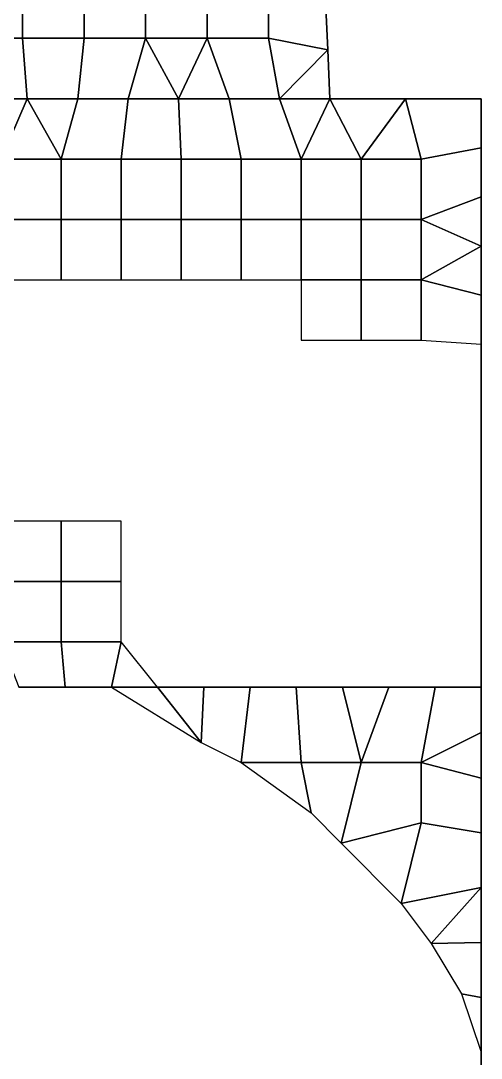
# Model space of a CAD drawing. Extents: x 0 to 37.4, y 0 to 43.4.
# Drawn here: x 32.86 to 37.42, y 11.43 to 21.71 of the extents above; entities that cross this region are included whole.
import ezdxf

# ---------------------------------------------------------------- set-up
doc = ezdxf.new("R2010")
doc.units = 0
doc.layers.get('0').update_dxf_attribs({"linetype": 'CONTINUOUS'})

msp = doc.modelspace()

# ---------------------------------------------------------------- linework, layer by layer
for points in [[(32.268, 21.541, 6.45), (32.877, 21.541, 6.45), (32.877, 22.143, 6.45), (32.268, 22.143, 6.45)], [(32.877, 21.541, 6.45), (33.487, 21.541, 6.45), (33.487, 22.143, 6.45), (32.877, 22.143, 6.45)], [(33.487, 21.541, 6.45), (34.096, 21.541, 6.45), (34.096, 22.143, 6.45), (33.487, 22.143, 6.45)], [(34.096, 21.541, 6.45), (34.706, 21.541, 6.45), (34.706, 22.143, 6.45), (34.096, 22.143, 6.45)], [(34.706, 21.541, 6.45), (35.315, 21.541, 6.45), (35.315, 22.143, 6.45), (34.706, 22.143, 6.45)], [(35.315, 22.143, 6.45), (35.315, 21.541, 6.45), (35.902, 21.426, 6.45), (35.879, 21.913, 6.45)], [(35.902, 21.426, 4.45), (35.902, 21.426, 3.45), (35.879, 21.913, 3.45), (35.879, 21.913, 4.45)], [(35.902, 21.426, 5.45), (35.902, 21.426, 4.45), (35.879, 21.913, 4.45), (35.879, 21.913, 5.45)], [(35.902, 21.426, 6.45), (35.902, 21.426, 5.45), (35.879, 21.913, 5.45), (35.879, 21.913, 6.45)], [(35.902, 21.426, 7.45), (35.902, 21.426, 6.45), (35.879, 21.913, 6.45), (35.879, 21.913, 7.45)], [(35.902, 21.426, 8.45), (35.902, 21.426, 7.45), (35.879, 21.913, 7.45), (35.879, 21.913, 8.45)], [(35.902, 21.426, 9.45), (35.902, 21.426, 8.45), (35.879, 21.913, 8.45), (35.879, 21.913, 9.45)], [(32.268, 21.541, 6.45), (32.424, 20.939, 6.45), (32.924, 20.939, 6.45), (32.877, 21.541, 6.45)], [(32.877, 21.541, 6.45), (32.924, 20.939, 6.45), (33.424, 20.939, 6.45), (33.487, 21.541, 6.45)], [(33.487, 21.541, 6.45), (33.424, 20.939, 6.45), (33.924, 20.939, 6.45), (34.096, 21.541, 6.45)], [(34.096, 21.541, 6.45), (33.924, 20.939, 6.45), (34.424, 20.939, 6.45)], [(34.096, 21.541, 6.45), (34.424, 20.939, 6.45), (34.706, 21.541, 6.45)], [(34.706, 21.541, 6.45), (34.424, 20.939, 6.45), (34.924, 20.939, 6.45)], [(34.706, 21.541, 6.45), (34.924, 20.939, 6.45), (35.424, 20.939, 6.45), (35.315, 21.541, 6.45)], [(35.315, 21.541, 6.45), (35.424, 20.939, 6.45), (35.902, 21.426, 6.45)], [(35.902, 21.426, 6.45), (35.424, 20.939, 6.45), (35.924, 20.939, 6.45)], [(35.924, 20.939, 3.45), (35.902, 21.426, 3.45), (35.902, 21.426, 4.45), (35.924, 20.939, 4.45)], [(35.924, 20.939, 4.45), (35.902, 21.426, 4.45), (35.902, 21.426, 5.45), (35.924, 20.939, 5.45)], [(35.924, 20.939, 5.45), (35.902, 21.426, 5.45), (35.902, 21.426, 6.45), (35.924, 20.939, 6.45)], [(35.924, 20.939, 6.45), (35.902, 21.426, 6.45), (35.902, 21.426, 7.45), (35.924, 20.939, 7.45)], [(35.924, 20.939, 7.45), (35.902, 21.426, 7.45), (35.902, 21.426, 8.45), (35.924, 20.939, 8.45)], [(35.924, 20.939, 8.45), (35.902, 21.426, 8.45), (35.902, 21.426, 9.45), (35.924, 20.939, 9.45)], [(32.424, 20.939, 6.45), (32.664, 20.341, 6.45), (32.924, 20.939, 6.45)], [(32.424, 20.939, 3.45), (32.424, 20.939, 4.45), (32.924, 20.939, 4.45), (32.924, 20.939, 3.45)], [(32.424, 20.939, 4.45), (32.424, 20.939, 5.45), (32.924, 20.939, 5.45), (32.924, 20.939, 4.45)], [(32.424, 20.939, 5.45), (32.424, 20.939, 6.45), (32.924, 20.939, 6.45), (32.924, 20.939, 5.45)], [(32.924, 20.939, 6.45), (32.424, 20.939, 6.45), (32.424, 20.939, 7.45), (32.924, 20.939, 7.45)], [(32.924, 20.939, 7.45), (32.424, 20.939, 7.45), (32.424, 20.939, 8.45), (32.924, 20.939, 8.45)], [(32.424, 20.939, 8.45), (32.424, 20.939, 9.45), (32.924, 20.939, 9.45), (32.924, 20.939, 8.45)], [(32.664, 20.341, 6.45), (33.259, 20.341, 6.45), (32.924, 20.939, 6.45)], [(32.924, 20.939, 6.45), (33.259, 20.341, 6.45), (33.424, 20.939, 6.45)], [(32.924, 20.939, 3.45), (32.924, 20.939, 4.45), (33.424, 20.939, 4.45), (33.424, 20.939, 3.45)], [(32.924, 20.939, 4.45), (32.924, 20.939, 5.45), (33.424, 20.939, 5.45), (33.424, 20.939, 4.45)], [(32.924, 20.939, 5.45), (32.924, 20.939, 6.45), (33.424, 20.939, 6.45), (33.424, 20.939, 5.45)], [(32.924, 20.939, 6.45), (32.924, 20.939, 7.45), (33.424, 20.939, 7.45), (33.424, 20.939, 6.45)], [(32.924, 20.939, 7.45), (32.924, 20.939, 8.45), (33.424, 20.939, 8.45), (33.424, 20.939, 7.45)], [(32.924, 20.939, 8.45), (32.924, 20.939, 9.45), (33.424, 20.939, 9.45), (33.424, 20.939, 8.45)], [(33.259, 20.341, 6.45), (33.854, 20.341, 6.45), (33.924, 20.939, 6.45), (33.424, 20.939, 6.45)], [(33.424, 20.939, 3.45), (33.424, 20.939, 4.45), (33.924, 20.939, 4.45), (33.924, 20.939, 3.45)], [(33.424, 20.939, 4.45), (33.424, 20.939, 5.45), (33.924, 20.939, 5.45), (33.924, 20.939, 4.45)], [(33.424, 20.939, 5.45), (33.424, 20.939, 6.45), (33.924, 20.939, 6.45), (33.924, 20.939, 5.45)], [(33.424, 20.939, 6.45), (33.424, 20.939, 7.45), (33.924, 20.939, 7.45), (33.924, 20.939, 6.45)], [(33.424, 20.939, 7.45), (33.424, 20.939, 8.45), (33.924, 20.939, 8.45), (33.924, 20.939, 7.45)], [(33.424, 20.939, 8.45), (33.424, 20.939, 9.45), (33.924, 20.939, 9.45), (33.924, 20.939, 8.45)], [(33.854, 20.341, 6.45), (34.449, 20.341, 6.45), (34.424, 20.939, 6.45), (33.924, 20.939, 6.45)], [(33.924, 20.939, 3.45), (33.924, 20.939, 4.45), (34.424, 20.939, 4.45), (34.424, 20.939, 3.45)], [(33.924, 20.939, 4.45), (33.924, 20.939, 5.45), (34.424, 20.939, 5.45), (34.424, 20.939, 4.45)], [(33.924, 20.939, 5.45), (33.924, 20.939, 6.45), (34.424, 20.939, 6.45), (34.424, 20.939, 5.45)], [(33.924, 20.939, 6.45), (33.924, 20.939, 7.45), (34.424, 20.939, 7.45), (34.424, 20.939, 6.45)], [(33.924, 20.939, 7.45), (33.924, 20.939, 8.45), (34.424, 20.939, 8.45), (34.424, 20.939, 7.45)], [(33.924, 20.939, 8.45), (33.924, 20.939, 9.45), (34.424, 20.939, 9.45), (34.424, 20.939, 8.45)], [(34.449, 20.341, 6.45), (35.044, 20.341, 6.45), (34.924, 20.939, 6.45), (34.424, 20.939, 6.45)], [(34.424, 20.939, 3.45), (34.424, 20.939, 4.45), (34.924, 20.939, 4.45), (34.924, 20.939, 3.45)], [(34.424, 20.939, 4.45), (34.424, 20.939, 5.45), (34.924, 20.939, 5.45), (34.924, 20.939, 4.45)], [(34.424, 20.939, 5.45), (34.424, 20.939, 6.45), (34.924, 20.939, 6.45), (34.924, 20.939, 5.45)], [(34.424, 20.939, 6.45), (34.424, 20.939, 7.45), (34.924, 20.939, 7.45), (34.924, 20.939, 6.45)], [(34.424, 20.939, 7.45), (34.424, 20.939, 8.45), (34.924, 20.939, 8.45), (34.924, 20.939, 7.45)], [(34.424, 20.939, 8.45), (34.424, 20.939, 9.45), (34.924, 20.939, 9.45), (34.924, 20.939, 8.45)], [(34.924, 20.939, 6.45), (35.044, 20.341, 6.45), (35.639, 20.341, 6.45), (35.424, 20.939, 6.45)], [(34.924, 20.939, 3.45), (34.924, 20.939, 4.45), (35.424, 20.939, 4.45), (35.424, 20.939, 3.45)], [(34.924, 20.939, 4.45), (34.924, 20.939, 5.45), (35.424, 20.939, 5.45), (35.424, 20.939, 4.45)], [(34.924, 20.939, 5.45), (34.924, 20.939, 6.45), (35.424, 20.939, 6.45), (35.424, 20.939, 5.45)], [(34.924, 20.939, 6.45), (34.924, 20.939, 7.45), (35.424, 20.939, 7.45), (35.424, 20.939, 6.45)], [(34.924, 20.939, 7.45), (34.924, 20.939, 8.45), (35.424, 20.939, 8.45), (35.424, 20.939, 7.45)], [(34.924, 20.939, 8.45), (34.924, 20.939, 9.45), (35.424, 20.939, 9.45), (35.424, 20.939, 8.45)], [(35.424, 20.939, 6.45), (35.639, 20.341, 6.45), (35.924, 20.939, 6.45)], [(35.424, 20.939, 3.45), (35.424, 20.939, 4.45), (35.924, 20.939, 4.45), (35.924, 20.939, 3.45)], [(35.424, 20.939, 4.45), (35.424, 20.939, 5.45), (35.924, 20.939, 5.45), (35.924, 20.939, 4.45)], [(35.424, 20.939, 5.45), (35.424, 20.939, 6.45), (35.924, 20.939, 6.45), (35.924, 20.939, 5.45)], [(35.424, 20.939, 6.45), (35.424, 20.939, 7.45), (35.924, 20.939, 7.45), (35.924, 20.939, 6.45)], [(35.424, 20.939, 7.45), (35.424, 20.939, 8.45), (35.924, 20.939, 8.45), (35.924, 20.939, 7.45)], [(35.424, 20.939, 8.45), (35.424, 20.939, 9.45), (35.924, 20.939, 9.45), (35.924, 20.939, 8.45)], [(35.639, 20.341, 6.45), (36.234, 20.341, 6.45), (35.924, 20.939, 6.45)], [(35.924, 20.939, 6.45), (36.234, 20.341, 6.45), (36.674, 20.939, 6.45)], [(36.674, 20.939, 3.45), (35.924, 20.939, 3.45), (35.924, 20.939, 4.45), (36.674, 20.939, 4.45)], [(36.674, 20.939, 4.45), (35.924, 20.939, 4.45), (35.924, 20.939, 5.45), (36.674, 20.939, 5.45)], [(36.674, 20.939, 5.45), (35.924, 20.939, 5.45), (35.924, 20.939, 6.45), (36.674, 20.939, 6.45)], [(36.674, 20.939, 6.45), (35.924, 20.939, 6.45), (35.924, 20.939, 7.45), (36.674, 20.939, 7.45)], [(36.674, 20.939, 7.45), (35.924, 20.939, 7.45), (35.924, 20.939, 8.45), (36.674, 20.939, 8.45)], [(36.674, 20.939, 8.45), (35.924, 20.939, 8.45), (35.924, 20.939, 9.45), (36.674, 20.939, 9.45)], [(36.234, 20.341, 6.45), (36.829, 20.341, 6.45), (36.674, 20.939, 6.45)], [(36.674, 20.939, 6.45), (36.829, 20.341, 6.45), (37.424, 20.453, 6.45), (37.424, 20.939, 6.45)], [(36.674, 20.939, 3.45), (36.674, 20.939, 4.45), (37.424, 20.939, 4.45), (37.424, 20.939, 3.45)], [(36.674, 20.939, 4.45), (36.674, 20.939, 5.45), (37.424, 20.939, 5.45), (37.424, 20.939, 4.45)], [(36.674, 20.939, 5.45), (36.674, 20.939, 6.45), (37.424, 20.939, 6.45), (37.424, 20.939, 5.45)], [(36.674, 20.939, 6.45), (36.674, 20.939, 7.45), (37.424, 20.939, 7.45), (37.424, 20.939, 6.45)], [(36.674, 20.939, 7.45), (36.674, 20.939, 8.45), (37.424, 20.939, 8.45), (37.424, 20.939, 7.45)], [(36.674, 20.939, 8.45), (36.674, 20.939, 9.45), (37.424, 20.939, 9.45), (37.424, 20.939, 8.45)], [(37.424, 20.453, 4.45), (37.424, 20.453, 3.45), (37.424, 20.939, 3.45), (37.424, 20.939, 4.45)], [(37.424, 20.453, 5.45), (37.424, 20.453, 4.45), (37.424, 20.939, 4.45), (37.424, 20.939, 5.45)], [(37.424, 20.453, 6.45), (37.424, 20.453, 5.45), (37.424, 20.939, 5.45), (37.424, 20.939, 6.45)], [(37.424, 20.453, 7.45), (37.424, 20.453, 6.45), (37.424, 20.939, 6.45), (37.424, 20.939, 7.45)], [(37.424, 20.453, 8.45), (37.424, 20.453, 7.45), (37.424, 20.939, 7.45), (37.424, 20.939, 8.45)], [(37.424, 20.453, 9.45), (37.424, 20.453, 8.45), (37.424, 20.939, 8.45), (37.424, 20.939, 9.45)], [(36.829, 20.341, 6.45), (36.829, 19.743, 6.45), (37.424, 19.967, 6.45), (37.424, 20.453, 6.45)], [(37.424, 19.967, 4.45), (37.424, 19.967, 3.45), (37.424, 20.453, 3.45), (37.424, 20.453, 4.45)], [(37.424, 19.967, 5.45), (37.424, 19.967, 4.45), (37.424, 20.453, 4.45), (37.424, 20.453, 5.45)], [(37.424, 19.967, 6.45), (37.424, 19.967, 5.45), (37.424, 20.453, 5.45), (37.424, 20.453, 6.45)], [(37.424, 19.967, 7.45), (37.424, 19.967, 6.45), (37.424, 20.453, 6.45), (37.424, 20.453, 7.45)], [(37.424, 19.967, 8.45), (37.424, 19.967, 7.45), (37.424, 20.453, 7.45), (37.424, 20.453, 8.45)], [(37.424, 19.967, 9.45), (37.424, 19.967, 8.45), (37.424, 20.453, 8.45), (37.424, 20.453, 9.45)], [(32.664, 19.743, 6.45), (33.259, 19.743, 6.45), (33.259, 20.341, 6.45), (32.664, 20.341, 6.45)], [(33.259, 19.743, 6.45), (33.854, 19.743, 6.45), (33.854, 20.341, 6.45), (33.259, 20.341, 6.45)], [(33.854, 19.743, 6.45), (34.449, 19.743, 6.45), (34.449, 20.341, 6.45), (33.854, 20.341, 6.45)], [(34.449, 19.743, 6.45), (35.044, 19.743, 6.45), (35.044, 20.341, 6.45), (34.449, 20.341, 6.45)], [(35.044, 19.743, 6.45), (35.639, 19.743, 6.45), (35.639, 20.341, 6.45), (35.044, 20.341, 6.45)], [(35.639, 19.743, 6.45), (36.234, 19.743, 6.45), (36.234, 20.341, 6.45), (35.639, 20.341, 6.45)], [(36.234, 19.743, 6.45), (36.829, 19.743, 6.45), (36.829, 20.341, 6.45), (36.234, 20.341, 6.45)], [(36.829, 19.743, 6.45), (37.424, 19.481, 6.45), (37.424, 19.967, 6.45)], [(37.424, 19.481, 4.45), (37.424, 19.481, 3.45), (37.424, 19.967, 3.45), (37.424, 19.967, 4.45)], [(37.424, 19.481, 5.45), (37.424, 19.481, 4.45), (37.424, 19.967, 4.45), (37.424, 19.967, 5.45)], [(37.424, 19.481, 6.45), (37.424, 19.481, 5.45), (37.424, 19.967, 5.45), (37.424, 19.967, 6.45)], [(37.424, 19.481, 7.45), (37.424, 19.481, 6.45), (37.424, 19.967, 6.45), (37.424, 19.967, 7.45)], [(37.424, 19.481, 8.45), (37.424, 19.481, 7.45), (37.424, 19.967, 7.45), (37.424, 19.967, 8.45)], [(37.424, 19.481, 9.45), (37.424, 19.481, 8.45), (37.424, 19.967, 8.45), (37.424, 19.967, 9.45)], [(32.664, 19.145, 6.45), (33.259, 19.145, 6.45), (33.259, 19.743, 6.45), (32.664, 19.743, 6.45)], [(33.259, 19.145, 6.45), (33.854, 19.145, 6.45), (33.854, 19.743, 6.45), (33.259, 19.743, 6.45)], [(33.854, 19.145, 6.45), (34.449, 19.145, 6.45), (34.449, 19.743, 6.45), (33.854, 19.743, 6.45)], [(34.449, 19.145, 6.45), (35.044, 19.145, 6.45), (35.044, 19.743, 6.45), (34.449, 19.743, 6.45)], [(35.044, 19.145, 6.45), (35.639, 19.145, 6.45), (35.639, 19.743, 6.45), (35.044, 19.743, 6.45)], [(35.639, 19.145, 6.45), (36.234, 19.145, 6.45), (36.234, 19.743, 6.45), (35.639, 19.743, 6.45)], [(36.234, 19.145, 6.45), (36.829, 19.145, 6.45), (36.829, 19.743, 6.45), (36.234, 19.743, 6.45)], [(36.829, 19.743, 6.45), (36.829, 19.145, 6.45), (37.424, 19.481, 6.45)], [(36.829, 19.145, 6.45), (37.424, 18.995, 6.45), (37.424, 19.481, 6.45)], [(37.424, 18.995, 4.45), (37.424, 18.995, 3.45), (37.424, 19.481, 3.45), (37.424, 19.481, 4.45)], [(37.424, 18.995, 5.45), (37.424, 18.995, 4.45), (37.424, 19.481, 4.45), (37.424, 19.481, 5.45)], [(37.424, 18.995, 6.45), (37.424, 18.995, 5.45), (37.424, 19.481, 5.45), (37.424, 19.481, 6.45)], [(37.424, 18.995, 7.45), (37.424, 18.995, 6.45), (37.424, 19.481, 6.45), (37.424, 19.481, 7.45)], [(37.424, 18.995, 8.45), (37.424, 18.995, 7.45), (37.424, 19.481, 7.45), (37.424, 19.481, 8.45)], [(37.424, 18.995, 9.45), (37.424, 18.995, 8.45), (37.424, 19.481, 8.45), (37.424, 19.481, 9.45)], [(35.639, 18.547, 6.45), (36.234, 18.547, 6.45), (36.234, 19.145, 6.45), (35.639, 19.145, 6.45)], [(36.234, 18.547, 6.45), (36.829, 18.547, 6.45), (36.829, 19.145, 6.45), (36.234, 19.145, 6.45)], [(36.829, 18.547, 6.45), (37.424, 18.509, 6.45), (37.424, 18.995, 6.45), (36.829, 19.145, 6.45)], [(37.424, 18.509, 4.45), (37.424, 18.509, 3.45), (37.424, 18.995, 3.45), (37.424, 18.995, 4.45)], [(37.424, 18.509, 5.45), (37.424, 18.509, 4.45), (37.424, 18.995, 4.45), (37.424, 18.995, 5.45)], [(37.424, 18.509, 6.45), (37.424, 18.509, 5.45), (37.424, 18.995, 5.45), (37.424, 18.995, 6.45)], [(37.424, 18.509, 7.45), (37.424, 18.509, 6.45), (37.424, 18.995, 6.45), (37.424, 18.995, 7.45)], [(37.424, 18.509, 8.45), (37.424, 18.509, 7.45), (37.424, 18.995, 7.45), (37.424, 18.995, 8.45)], [(37.424, 18.509, 9.45), (37.424, 18.509, 8.45), (37.424, 18.995, 8.45), (37.424, 18.995, 9.45)], [(37.424, 18.023, 4.45), (37.424, 18.023, 3.45), (37.424, 18.509, 3.45), (37.424, 18.509, 4.45)], [(37.424, 18.023, 5.45), (37.424, 18.023, 4.45), (37.424, 18.509, 4.45), (37.424, 18.509, 5.45)], [(37.424, 18.023, 6.45), (37.424, 18.023, 5.45), (37.424, 18.509, 5.45), (37.424, 18.509, 6.45)], [(37.424, 18.023, 7.45), (37.424, 18.023, 6.45), (37.424, 18.509, 6.45), (37.424, 18.509, 7.45)], [(37.424, 18.023, 8.45), (37.424, 18.023, 7.45), (37.424, 18.509, 7.45), (37.424, 18.509, 8.45)], [(37.424, 18.023, 9.45), (37.424, 18.023, 8.45), (37.424, 18.509, 8.45), (37.424, 18.509, 9.45)], [(37.424, 17.537, 4.45), (37.424, 17.537, 3.45), (37.424, 18.023, 3.45), (37.424, 18.023, 4.45)], [(37.424, 17.537, 5.45), (37.424, 17.537, 4.45), (37.424, 18.023, 4.45), (37.424, 18.023, 5.45)], [(37.424, 17.537, 6.45), (37.424, 17.537, 5.45), (37.424, 18.023, 5.45), (37.424, 18.023, 6.45)], [(37.424, 17.537, 6.45), (37.424, 18.023, 6.45), (37.424, 18.023, 7.45), (37.424, 17.537, 7.45)], [(37.424, 17.537, 7.45), (37.424, 18.023, 7.45), (37.424, 18.023, 8.45), (37.424, 17.537, 8.45)], [(37.424, 17.537, 9.45), (37.424, 17.537, 8.45), (37.424, 18.023, 8.45), (37.424, 18.023, 9.45)], [(37.424, 17.05, 4.45), (37.424, 17.05, 3.45), (37.424, 17.537, 3.45), (37.424, 17.537, 4.45)], [(37.424, 17.05, 5.45), (37.424, 17.05, 4.45), (37.424, 17.537, 4.45), (37.424, 17.537, 5.45)], [(37.424, 17.05, 6.45), (37.424, 17.05, 5.45), (37.424, 17.537, 5.45), (37.424, 17.537, 6.45)], [(37.424, 17.05, 6.45), (37.424, 17.537, 6.45), (37.424, 17.537, 7.45), (37.424, 17.05, 7.45)], [(37.424, 17.05, 7.45), (37.424, 17.537, 7.45), (37.424, 17.537, 8.45), (37.424, 17.05, 8.45)], [(37.424, 17.05, 8.45), (37.424, 17.537, 8.45), (37.424, 17.537, 9.45), (37.424, 17.05, 9.45)], [(37.424, 16.564, 4.45), (37.424, 16.564, 3.45), (37.424, 17.05, 3.45), (37.424, 17.05, 4.45)], [(37.424, 16.564, 5.45), (37.424, 16.564, 4.45), (37.424, 17.05, 4.45), (37.424, 17.05, 5.45)], [(37.424, 16.564, 5.45), (37.424, 17.05, 5.45), (37.424, 17.05, 6.45), (37.424, 16.564, 6.45)], [(37.424, 16.564, 6.45), (37.424, 17.05, 6.45), (37.424, 17.05, 7.45), (37.424, 16.564, 7.45)], [(37.424, 16.564, 7.45), (37.424, 17.05, 7.45), (37.424, 17.05, 8.45), (37.424, 16.564, 8.45)], [(37.424, 16.564, 9.45), (37.424, 16.564, 8.45), (37.424, 17.05, 8.45), (37.424, 17.05, 9.45)], [(32.664, 16.154, 6.45), (33.259, 16.154, 6.45), (33.259, 16.752, 6.45), (32.664, 16.752, 6.45)], [(33.259, 16.154, 6.45), (33.854, 16.154, 6.45), (33.854, 16.752, 6.45), (33.259, 16.752, 6.45)], [(37.424, 16.078, 4.45), (37.424, 16.078, 3.45), (37.424, 16.564, 3.45), (37.424, 16.564, 4.45)], [(37.424, 16.078, 5.45), (37.424, 16.078, 4.45), (37.424, 16.564, 4.45), (37.424, 16.564, 5.45)], [(37.424, 16.078, 5.45), (37.424, 16.564, 5.45), (37.424, 16.564, 6.45), (37.424, 16.078, 6.45)], [(37.424, 16.078, 6.45), (37.424, 16.564, 6.45), (37.424, 16.564, 7.45), (37.424, 16.078, 7.45)], [(37.424, 16.078, 7.45), (37.424, 16.564, 7.45), (37.424, 16.564, 8.45), (37.424, 16.078, 8.45)], [(37.424, 16.078, 8.45), (37.424, 16.564, 8.45), (37.424, 16.564, 9.45), (37.424, 16.078, 9.45)], [(32.664, 15.555, 6.45), (33.259, 15.555, 6.45), (33.259, 16.154, 6.45), (32.664, 16.154, 6.45)], [(33.259, 15.555, 6.45), (33.854, 15.555, 6.45), (33.854, 16.154, 6.45), (33.259, 16.154, 6.45)], [(37.424, 15.592, 4.45), (37.424, 15.592, 3.45), (37.424, 16.078, 3.45), (37.424, 16.078, 4.45)], [(37.424, 15.592, 4.45), (37.424, 16.078, 4.45), (37.424, 16.078, 5.45), (37.424, 15.592, 5.45)], [(37.424, 15.592, 5.45), (37.424, 16.078, 5.45), (37.424, 16.078, 6.45), (37.424, 15.592, 6.45)], [(37.424, 15.592, 6.45), (37.424, 16.078, 6.45), (37.424, 16.078, 7.45), (37.424, 15.592, 7.45)], [(37.424, 15.592, 7.45), (37.424, 16.078, 7.45), (37.424, 16.078, 8.45), (37.424, 15.592, 8.45)], [(37.424, 15.592, 8.45), (37.424, 16.078, 8.45), (37.424, 16.078, 9.45), (37.424, 15.592, 9.45)], [(32.664, 15.555, 6.45), (32.841, 15.106, 6.45), (33.299, 15.106, 6.45), (33.259, 15.555, 6.45)], [(33.259, 15.555, 6.45), (33.299, 15.106, 6.45), (33.758, 15.106, 6.45), (33.854, 15.555, 6.45)], [(33.758, 15.106, 6.45), (34.216, 15.106, 6.45), (33.854, 15.555, 6.45)], [(37.424, 15.106, 3.45), (37.424, 15.592, 3.45), (37.424, 15.106, 3.86)], [(37.424, 15.106, 3.86), (37.424, 15.592, 3.45), (37.424, 15.592, 4.45)], [(37.424, 15.106, 3.86), (37.424, 15.592, 4.45), (37.424, 15.106, 4.45)], [(37.424, 15.106, 4.45), (37.424, 15.592, 4.45), (37.424, 15.106, 4.86)], [(37.424, 15.106, 4.86), (37.424, 15.592, 4.45), (37.424, 15.592, 5.45)], [(37.424, 15.106, 4.86), (37.424, 15.592, 5.45), (37.424, 15.106, 5.45)], [(37.424, 15.106, 5.45), (37.424, 15.592, 5.45), (37.424, 15.106, 5.86)], [(37.424, 15.106, 5.86), (37.424, 15.592, 5.45), (37.424, 15.592, 6.45)], [(37.424, 15.106, 5.86), (37.424, 15.592, 6.45), (37.424, 15.106, 6.45)], [(37.424, 15.106, 6.45), (37.424, 15.592, 6.45), (37.424, 15.106, 6.86)], [(37.424, 15.106, 6.86), (37.424, 15.592, 6.45), (37.424, 15.592, 7.45)], [(37.424, 15.106, 6.86), (37.424, 15.592, 7.45), (37.424, 15.106, 7.45)], [(37.424, 15.106, 7.45), (37.424, 15.592, 7.45), (37.424, 15.106, 7.86)], [(37.424, 15.592, 7.45), (37.424, 15.592, 8.45), (37.424, 15.106, 7.86)], [(37.424, 15.106, 7.86), (37.424, 15.592, 8.45), (37.424, 15.106, 8.45)], [(37.424, 15.592, 8.45), (37.424, 15.592, 9.45), (37.424, 15.106, 9.45), (37.424, 15.106, 8.45)], [(32.841, 15.106, 3.45), (32.841, 15.106, 4.45), (33.299, 15.106, 4.45), (33.299, 15.106, 3.45)], [(32.841, 15.106, 4.45), (32.841, 15.106, 5.45), (33.299, 15.106, 5.45), (33.299, 15.106, 4.45)], [(32.841, 15.106, 5.45), (32.841, 15.106, 6.45), (33.299, 15.106, 6.45), (33.299, 15.106, 5.45)], [(32.841, 15.106, 6.45), (32.841, 15.106, 7.45), (33.299, 15.106, 7.45), (33.299, 15.106, 6.45)], [(32.841, 15.106, 7.45), (32.841, 15.106, 8.45), (33.299, 15.106, 8.45), (33.299, 15.106, 7.45)], [(32.841, 15.106, 8.45), (32.841, 15.106, 9.45), (33.299, 15.106, 9.45), (33.299, 15.106, 8.45)], [(33.299, 15.106, 3.45), (33.299, 15.106, 4.45), (33.758, 15.106, 4.45), (33.758, 15.106, 3.45)], [(33.299, 15.106, 4.45), (33.299, 15.106, 5.45), (33.758, 15.106, 4.86)], [(33.299, 15.106, 5.45), (33.299, 15.106, 6.45), (33.758, 15.106, 6.45), (33.758, 15.106, 5.45)], [(33.299, 15.106, 6.45), (33.299, 15.106, 7.45), (33.758, 15.106, 7.45), (33.758, 15.106, 6.45)], [(33.758, 15.106, 4.45), (33.299, 15.106, 4.45), (33.758, 15.106, 4.86)], [(33.758, 15.106, 4.86), (33.299, 15.106, 5.45), (33.758, 15.106, 5.45)], [(33.299, 15.106, 7.45), (33.299, 15.106, 8.45), (33.758, 15.106, 8.45), (33.758, 15.106, 7.45)], [(33.299, 15.106, 8.45), (33.299, 15.106, 9.45), (33.758, 15.106, 9.45), (33.758, 15.106, 8.45)], [(34.649, 14.559, 4.86), (34.216, 15.106, 4.86), (33.758, 15.106, 4.86)], [(33.758, 15.106, 3.45), (33.758, 15.106, 4.45), (34.216, 15.106, 4.45), (34.216, 15.106, 3.45)], [(33.758, 15.106, 4.45), (33.758, 15.106, 4.86), (34.216, 15.106, 4.86), (34.216, 15.106, 4.45)], [(33.758, 15.106, 4.86), (33.758, 15.106, 5.45), (34.216, 15.106, 5.45), (34.216, 15.106, 4.86)], [(33.758, 15.106, 5.45), (33.758, 15.106, 6.45), (34.216, 15.106, 6.45), (34.216, 15.106, 5.45)], [(33.758, 15.106, 6.45), (33.758, 15.106, 7.45), (34.216, 15.106, 7.45), (34.216, 15.106, 6.45)], [(33.758, 15.106, 7.45), (33.758, 15.106, 8.45), (34.216, 15.106, 8.45), (34.216, 15.106, 7.45)], [(33.758, 15.106, 8.45), (33.758, 15.106, 9.45), (34.216, 15.106, 9.45), (34.216, 15.106, 8.45)], [(34.216, 15.106, 4.86), (34.649, 14.559, 4.86), (34.674, 15.106, 4.86)], [(34.216, 15.106, 3.45), (34.216, 15.106, 4.45), (34.674, 15.106, 4.45), (34.674, 15.106, 3.45)], [(34.216, 15.106, 4.45), (34.216, 15.106, 4.86), (34.674, 15.106, 4.86), (34.674, 15.106, 4.45)], [(34.216, 15.106, 4.86), (34.216, 15.106, 5.45), (34.674, 15.106, 5.45), (34.674, 15.106, 4.86)], [(34.216, 15.106, 5.45), (34.216, 15.106, 6.45), (34.674, 15.106, 6.45), (34.674, 15.106, 5.45)], [(34.216, 15.106, 6.45), (34.216, 15.106, 7.45), (34.674, 15.106, 7.45), (34.674, 15.106, 6.45)], [(34.216, 15.106, 7.45), (34.216, 15.106, 8.45), (34.674, 15.106, 8.45), (34.674, 15.106, 7.45)], [(34.216, 15.106, 8.45), (34.216, 15.106, 9.45), (34.674, 15.106, 9.45), (34.674, 15.106, 8.45)], [(34.649, 14.559, 4.86), (35.044, 14.359, 4.86), (35.133, 15.106, 4.86), (34.674, 15.106, 4.86)], [(34.674, 15.106, 3.45), (34.674, 15.106, 4.45), (35.133, 15.106, 4.45), (35.133, 15.106, 3.45)], [(34.674, 15.106, 4.45), (34.674, 15.106, 4.86), (35.133, 15.106, 4.86), (35.133, 15.106, 4.45)], [(34.674, 15.106, 4.86), (34.674, 15.106, 5.45), (35.133, 15.106, 5.45), (35.133, 15.106, 4.86)], [(34.674, 15.106, 5.45), (34.674, 15.106, 6.45), (35.133, 15.106, 6.45), (35.133, 15.106, 5.45)], [(34.674, 15.106, 6.45), (34.674, 15.106, 7.45), (35.133, 15.106, 7.45), (35.133, 15.106, 6.45)], [(34.674, 15.106, 7.45), (34.674, 15.106, 8.45), (35.133, 15.106, 8.45), (35.133, 15.106, 7.45)], [(34.674, 15.106, 8.45), (34.674, 15.106, 9.45), (35.133, 15.106, 9.45), (35.133, 15.106, 8.45)], [(35.044, 14.359, 4.86), (35.639, 14.359, 4.86), (35.591, 15.106, 4.86), (35.133, 15.106, 4.86)], [(35.133, 15.106, 3.45), (35.133, 15.106, 4.45), (35.591, 15.106, 4.45), (35.591, 15.106, 3.45)], [(35.133, 15.106, 4.45), (35.133, 15.106, 4.86), (35.591, 15.106, 4.86), (35.591, 15.106, 4.45)], [(35.133, 15.106, 4.86), (35.133, 15.106, 5.45), (35.591, 15.106, 5.45), (35.591, 15.106, 4.86)], [(35.133, 15.106, 5.45), (35.133, 15.106, 6.45), (35.591, 15.106, 6.45), (35.591, 15.106, 5.45)], [(35.133, 15.106, 6.45), (35.133, 15.106, 7.45), (35.591, 15.106, 7.45), (35.591, 15.106, 6.45)], [(35.133, 15.106, 7.45), (35.133, 15.106, 8.45), (35.591, 15.106, 8.45), (35.591, 15.106, 7.45)], [(35.133, 15.106, 8.45), (35.133, 15.106, 9.45), (35.591, 15.106, 9.45), (35.591, 15.106, 8.45)], [(35.639, 14.359, 4.86), (36.234, 14.359, 4.86), (36.049, 15.106, 4.86), (35.591, 15.106, 4.86)], [(35.591, 15.106, 3.45), (35.591, 15.106, 4.45), (36.049, 15.106, 4.45), (36.049, 15.106, 3.45)], [(35.591, 15.106, 4.45), (35.591, 15.106, 4.86), (36.049, 15.106, 4.86), (36.049, 15.106, 4.45)], [(35.591, 15.106, 4.86), (35.591, 15.106, 5.45), (36.049, 15.106, 5.45), (36.049, 15.106, 4.86)], [(35.591, 15.106, 5.45), (35.591, 15.106, 6.45), (36.049, 15.106, 6.45), (36.049, 15.106, 5.45)], [(35.591, 15.106, 6.45), (35.591, 15.106, 7.45), (36.049, 15.106, 7.45), (36.049, 15.106, 6.45)], [(35.591, 15.106, 7.45), (35.591, 15.106, 8.45), (36.049, 15.106, 8.45), (36.049, 15.106, 7.45)], [(35.591, 15.106, 8.45), (35.591, 15.106, 9.45), (36.049, 15.106, 9.45), (36.049, 15.106, 8.45)], [(36.049, 15.106, 4.86), (36.234, 14.359, 4.86), (36.508, 15.106, 4.86)], [(36.049, 15.106, 3.45), (36.049, 15.106, 4.45), (36.508, 15.106, 4.45), (36.508, 15.106, 3.45)], [(36.049, 15.106, 4.45), (36.049, 15.106, 4.86), (36.508, 15.106, 4.86), (36.508, 15.106, 4.45)], [(36.049, 15.106, 4.86), (36.049, 15.106, 5.45), (36.508, 15.106, 5.45), (36.508, 15.106, 4.86)], [(36.049, 15.106, 5.45), (36.049, 15.106, 6.45), (36.508, 15.106, 6.45), (36.508, 15.106, 5.45)], [(36.049, 15.106, 6.45), (36.049, 15.106, 7.45), (36.508, 15.106, 7.45), (36.508, 15.106, 6.45)], [(36.049, 15.106, 7.45), (36.049, 15.106, 8.45), (36.508, 15.106, 8.45), (36.508, 15.106, 7.45)], [(36.049, 15.106, 8.45), (36.049, 15.106, 9.45), (36.508, 15.106, 9.45), (36.508, 15.106, 8.45)], [(36.234, 14.359, 4.86), (36.829, 14.359, 4.86), (36.966, 15.106, 4.86), (36.508, 15.106, 4.86)], [(36.508, 15.106, 3.45), (36.508, 15.106, 4.45), (36.966, 15.106, 4.45), (36.966, 15.106, 3.45)], [(36.508, 15.106, 4.45), (36.508, 15.106, 4.86), (36.966, 15.106, 4.86), (36.966, 15.106, 4.45)], [(36.508, 15.106, 4.86), (36.508, 15.106, 5.45), (36.966, 15.106, 5.45), (36.966, 15.106, 4.86)], [(36.508, 15.106, 5.45), (36.508, 15.106, 6.45), (36.966, 15.106, 6.45), (36.966, 15.106, 5.45)], [(36.508, 15.106, 6.45), (36.508, 15.106, 7.45), (36.966, 15.106, 7.45), (36.966, 15.106, 6.45)], [(36.508, 15.106, 7.45), (36.508, 15.106, 8.45), (36.966, 15.106, 8.45), (36.966, 15.106, 7.45)], [(36.508, 15.106, 8.45), (36.508, 15.106, 9.45), (36.966, 15.106, 9.45), (36.966, 15.106, 8.45)], [(36.829, 14.359, 4.86), (37.424, 14.656, 4.86), (37.424, 15.106, 4.86), (36.966, 15.106, 4.86)], [(36.966, 15.106, 3.45), (36.966, 15.106, 4.45), (37.424, 15.106, 3.86)], [(37.424, 15.106, 3.86), (36.966, 15.106, 4.45), (37.424, 15.106, 4.45)], [(36.966, 15.106, 3.45), (37.424, 15.106, 3.86), (37.424, 15.106, 3.45)], [(36.966, 15.106, 4.45), (36.966, 15.106, 4.86), (37.424, 15.106, 4.86), (37.424, 15.106, 4.45)], [(36.966, 15.106, 4.86), (36.966, 15.106, 5.45), (37.424, 15.106, 5.45), (37.424, 15.106, 4.86)], [(36.966, 15.106, 5.45), (36.966, 15.106, 6.45), (37.424, 15.106, 5.86)], [(36.966, 15.106, 6.45), (36.966, 15.106, 7.45), (37.424, 15.106, 6.86)], [(36.966, 15.106, 5.45), (37.424, 15.106, 5.86), (37.424, 15.106, 5.45)], [(37.424, 15.106, 5.86), (36.966, 15.106, 6.45), (37.424, 15.106, 6.45)], [(37.424, 15.106, 6.86), (36.966, 15.106, 7.45), (37.424, 15.106, 7.45)], [(36.966, 15.106, 6.45), (37.424, 15.106, 6.86), (37.424, 15.106, 6.45)], [(36.966, 15.106, 7.45), (36.966, 15.106, 8.45), (37.424, 15.106, 7.86)], [(37.424, 15.106, 7.45), (36.966, 15.106, 7.45), (37.424, 15.106, 7.86)], [(37.424, 15.106, 7.86), (36.966, 15.106, 8.45), (37.424, 15.106, 8.45)], [(36.966, 15.106, 8.45), (36.966, 15.106, 9.45), (37.424, 15.106, 9.45), (37.424, 15.106, 8.45)], [(37.424, 14.656, 6.86), (37.424, 14.656, 5.86), (37.424, 15.106, 6.45)], [(37.424, 14.656, 5.86), (37.424, 15.106, 5.86), (37.424, 15.106, 6.45)], [(37.424, 14.656, 6.86), (37.424, 15.106, 6.45), (37.424, 15.106, 6.86)], [(37.424, 15.106, 3.86), (37.424, 14.656, 3.86), (37.424, 15.106, 3.45)], [(37.424, 14.656, 3.86), (37.424, 14.656, 2.86), (37.424, 15.106, 3.45)], [(37.424, 15.106, 3.45), (37.424, 14.656, 2.86), (37.424, 15.106, 2.86)], [(37.424, 15.106, 4.86), (37.424, 14.656, 4.86), (37.424, 15.106, 4.45)], [(37.424, 14.656, 4.86), (37.424, 14.656, 3.86), (37.424, 15.106, 4.45)], [(37.424, 15.106, 4.45), (37.424, 14.656, 3.86), (37.424, 15.106, 3.86)], [(37.424, 15.106, 5.86), (37.424, 14.656, 5.86), (37.424, 15.106, 5.45)], [(37.424, 14.656, 5.86), (37.424, 14.656, 4.86), (37.424, 15.106, 5.45)], [(37.424, 15.106, 5.45), (37.424, 14.656, 4.86), (37.424, 15.106, 4.86)], [(37.424, 15.106, 7.86), (37.424, 14.656, 7.86), (37.424, 15.106, 7.45)], [(37.424, 14.656, 7.86), (37.424, 14.656, 6.86), (37.424, 15.106, 7.45)], [(37.424, 15.106, 7.45), (37.424, 14.656, 6.86), (37.424, 15.106, 6.86)], [(36.829, 14.359, 4.86), (37.424, 14.206, 4.86), (37.424, 14.656, 4.86)], [(37.424, 14.206, 3.86), (37.424, 14.206, 2.86), (37.424, 14.656, 2.86), (37.424, 14.656, 3.86)], [(37.424, 14.206, 4.86), (37.424, 14.206, 3.86), (37.424, 14.656, 3.86), (37.424, 14.656, 4.86)], [(37.424, 14.206, 5.86), (37.424, 14.206, 4.86), (37.424, 14.656, 4.86), (37.424, 14.656, 5.86)], [(37.424, 14.206, 6.86), (37.424, 14.206, 5.86), (37.424, 14.656, 5.86), (37.424, 14.656, 6.86)], [(37.424, 14.206, 7.86), (37.424, 14.206, 6.86), (37.424, 14.656, 6.86), (37.424, 14.656, 7.86)], [(35.044, 14.359, 4.86), (35.739, 13.861, 4.86), (35.639, 14.359, 4.86)], [(35.739, 13.861, 4.86), (36.034, 13.56, 4.86), (36.234, 14.359, 4.86), (35.639, 14.359, 4.86)], [(36.034, 13.56, 4.86), (36.829, 13.761, 4.86), (36.829, 14.359, 4.86), (36.234, 14.359, 4.86)], [(36.829, 13.761, 4.86), (37.424, 13.662, 4.86), (37.424, 14.206, 4.86), (36.829, 14.359, 4.86)], [(37.424, 13.662, 3.86), (37.424, 13.662, 2.86), (37.424, 14.206, 2.86), (37.424, 14.206, 3.86)], [(37.424, 13.662, 4.86), (37.424, 13.662, 3.86), (37.424, 14.206, 3.86), (37.424, 14.206, 4.86)], [(37.424, 13.662, 4.86), (37.424, 14.206, 4.86), (37.424, 14.206, 5.86), (37.424, 13.662, 5.86)], [(37.424, 13.662, 5.86), (37.424, 14.206, 5.86), (37.424, 14.206, 6.86), (37.424, 13.662, 6.86)], [(37.424, 13.662, 7.86), (37.424, 13.662, 6.86), (37.424, 14.206, 6.86), (37.424, 14.206, 7.86)], [(36.034, 13.56, 4.86), (36.629, 12.962, 4.86), (36.829, 13.761, 4.86)], [(36.829, 13.761, 4.86), (36.629, 12.962, 4.86), (37.424, 13.119, 4.86), (37.424, 13.662, 4.86)], [(37.424, 13.119, 3.86), (37.424, 13.119, 2.86), (37.424, 13.662, 2.86), (37.424, 13.662, 3.86)], [(37.424, 13.119, 4.86), (37.424, 13.119, 3.86), (37.424, 13.662, 3.86), (37.424, 13.662, 4.86)], [(37.424, 13.119, 4.86), (37.424, 13.662, 4.86), (37.424, 13.662, 5.86), (37.424, 13.119, 5.86)], [(37.424, 13.119, 5.86), (37.424, 13.662, 5.86), (37.424, 13.662, 6.86), (37.424, 13.119, 6.86)], [(37.424, 13.119, 6.86), (37.424, 13.662, 6.86), (37.424, 13.662, 7.86), (37.424, 13.119, 7.86)], [(36.629, 12.962, 4.86), (36.929, 12.564, 4.86), (37.424, 13.119, 4.86)], [(36.929, 12.564, 4.86), (37.424, 12.575, 4.86), (37.424, 13.119, 4.86)], [(37.424, 12.575, 3.86), (37.424, 12.575, 2.86), (37.424, 13.119, 2.86), (37.424, 13.119, 3.86)], [(37.424, 12.575, 3.86), (37.424, 13.119, 3.86), (37.424, 13.119, 4.86), (37.424, 12.575, 4.86)], [(37.424, 12.575, 4.86), (37.424, 13.119, 4.86), (37.424, 13.119, 5.86), (37.424, 12.575, 5.86)], [(37.424, 12.575, 5.86), (37.424, 13.119, 5.86), (37.424, 13.119, 6.86), (37.424, 12.575, 6.86)], [(37.424, 12.575, 7.86), (37.424, 12.575, 6.86), (37.424, 13.119, 6.86), (37.424, 13.119, 7.86)], [(36.929, 12.564, 4.86), (37.229, 12.066, 4.86), (37.424, 12.031, 4.86), (37.424, 12.575, 4.86)], [(37.424, 12.031, 3.86), (37.424, 12.031, 2.86), (37.424, 12.575, 2.86), (37.424, 12.575, 3.86)], [(37.424, 12.031, 3.86), (37.424, 12.575, 3.86), (37.424, 12.575, 4.86), (37.424, 12.031, 4.86)], [(37.424, 12.031, 4.86), (37.424, 12.575, 4.86), (37.424, 12.575, 5.86), (37.424, 12.031, 5.86)], [(37.424, 12.031, 5.86), (37.424, 12.575, 5.86), (37.424, 12.575, 6.86), (37.424, 12.031, 6.86)], [(37.424, 12.031, 7.86), (37.424, 12.031, 6.86), (37.424, 12.575, 6.86), (37.424, 12.575, 7.86)], [(37.424, 12.031, 4.86), (37.229, 12.066, 4.86), (37.424, 11.487, 4.86)], [(37.424, 11.487, 2.86), (37.424, 12.031, 2.86), (37.424, 12.031, 3.86), (37.424, 11.487, 3.86)], [(37.424, 11.487, 3.86), (37.424, 12.031, 3.86), (37.424, 12.031, 4.86), (37.424, 11.487, 4.86)], [(37.424, 11.487, 4.86), (37.424, 12.031, 4.86), (37.424, 12.031, 5.86), (37.424, 11.487, 5.86)], [(37.424, 11.487, 5.86), (37.424, 12.031, 5.86), (37.424, 12.031, 6.86), (37.424, 11.487, 6.86)], [(37.424, 11.487, 6.86), (37.424, 12.031, 6.86), (37.424, 12.031, 7.86), (37.424, 11.487, 7.86)], [(37.424, 10.901, 3.86), (37.424, 10.901, 2.86), (37.424, 11.487, 2.86), (37.424, 11.487, 3.86)], [(37.424, 10.901, 4.86), (37.424, 10.901, 3.86), (37.424, 11.487, 3.86), (37.424, 11.487, 4.86)], [(37.424, 10.901, 5.86), (37.424, 10.901, 4.86), (37.424, 11.487, 4.86), (37.424, 11.487, 5.86)], [(37.424, 10.901, 6.86), (37.424, 10.901, 5.86), (37.424, 11.487, 5.86), (37.424, 11.487, 6.86)], [(37.424, 10.901, 7.86), (37.424, 10.901, 6.86), (37.424, 11.487, 6.86), (37.424, 11.487, 7.86)]]:
    msp.add_3dface(points)

doc.saveas('drawing.dxf')
